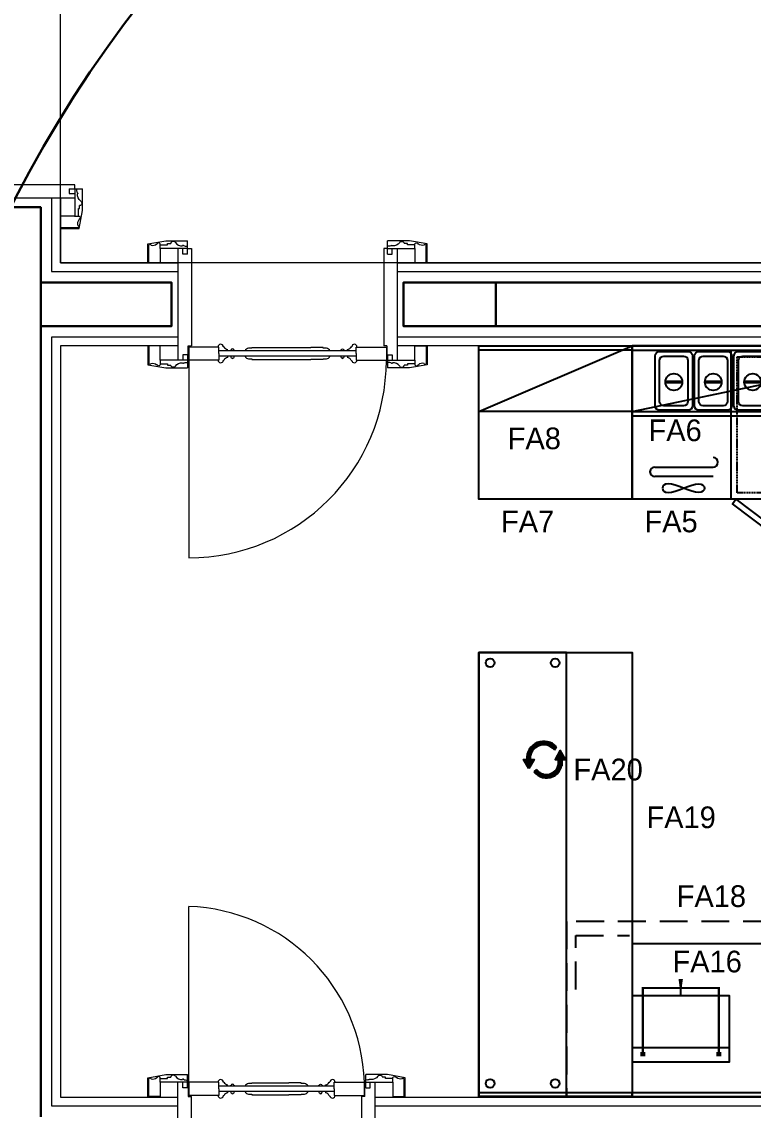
# Model space of a CAD drawing. Header units: millimetres. Extents: x 4346 to 24970, y -10214 to -5839.
# Drawn here: x 20193.9 to 20527.7, y -7308.8 to -6811.8 of the extents above; entities that cross this region are included whole.
import ezdxf

# ---------------------------------------------------------------- set-up
doc = ezdxf.new("R2010")
doc.units = ezdxf.units.MM
doc.linetypes.add('DASHED', pattern=[0.75, 0.5, -0.25])
doc.linetypes.add('HIDDENX2', pattern=[19.049999999999997, 12.7, -6.349999999999998])
doc.layers.add('a_mermer', color=143, linetype='Continuous', lineweight=0, transparency=0.2)
doc.layers.add('a_parke', color=35, linetype='Continuous', lineweight=0, transparency=0.2)
for name, color, linetype, lineweight in [('Duvar', 7, 'Continuous', 30), ('duvar mevcut', 55, 'Continuous', 30), ('kırılabilir duvar', 163, 'Continuous', 30), ('QAPI_UST_KESIM', 1, 'Continuous', 5), ('WL - ALÇIPAN KAPLAMA', 30, 'Continuous', 15)]:
    doc.layers.add(name, color=color, linetype=linetype, lineweight=lineweight)
doc.layers.add('MUTFAKEKİPMAN', color=1, linetype='Continuous')
doc.styles.add('TAKSİM', font='GOTHIC.TTF', dxfattribs={"height": 20})
pattern_1 = [(270, (22634.15403504307, -4527.782040769453), (-0.5588000000000001, 2.026498947045312e-16), [0.4064, -0.1524]), (180, (22634.15403504307, -4527.782040769453), (1.026498947045312e-16, 0.5588000000000001), [0.4064, -0.1524])]

# ---------------------------------------------------------------- blocks, each defined once
blk = doc.blocks.new('kapipervaz')
at = {"layer": 'QAPI_UST_KESIM'}
for p, q in [((76393.1638356929, 185959.695315808), (76395.20684700957, 185959.695315808)), ((76393.1638356929, 185959.695315808), (76393.1638356929, 185956.2743294842)), ((76395.20684700957, 185959.695315808), (76395.20684700957, 185957.153009029)), ((76405.5725772633, 185957.186470762), (76405.5725772633, 185963.6807021952)), ((76405.5725772633, 185963.6807021952), (76410.76383569294, 185963.6807021952)), ((76410.76383569294, 185963.6807021952), (76410.76383569294, 185955.6807021952)), ((76393.1638356929, 185957.153009029), (76405.5725772633, 185957.153009029)), ((76402.17270465502, 185954.9110869108), (76400.76651754006, 185954.9110869108)), ((76405.5725772633, 185955.4799328736), (76402.17270465502, 185955.4799328736)), ((76402.17270465502, 185955.4799328736), (76402.17270465502, 185954.9110869108)), ((76405.5725772633, 185957.186470762), (76405.5725772633, 185955.4799328736)), ((76405.5725772633, 185955.4799328736), (76405.5725772633, 185955.0919742851)), ((76407.00369297907, 185955.0524700655), (76407.19150859996, 185955.0524700655))]:
    blk.add_line(p, q, dxfattribs=at)
for centre, radius, start, end in [((76393.31254312303, 185956.2892656081), 0.1542497506080976, 164.5943422603598, 245.8606193306625), ((76393.65526630911, 185953.5681765914), 2.612043186259016, 60.47103065887906, 98.93762662538923), ((76395.16244571957, 185956.0066962178), 0.2752979324185109, 217.022193730535, 348.7051458961134), ((76395.72266867508, 185952.3472876665), 3.617153806992257, 35.94993502471974, 94.60262331255531), ((76399.62982940911, 185955.0699400055), 1.147734382486665, 211.4655184322765, 352.0443927810945), ((76406.29563616018, 185955.3439616222), 0.7657099884225294, 199.2135385886536, 337.6241029743033), ((76409.03012128099, 185953.0351291626), 2.729498288994884, 74.45502487417163, 132.346169137744), ((76410.26077239358, 185955.7956157214), 0.516021125181026, 194.6871218956037, 347.1328320216811)]:
    blk.add_arc(centre, radius, start, end, dxfattribs=at)
blk = doc.blocks.new('papuc1')
at = {"layer": 'QAPI_UST_KESIM'}
for p, q in [((76393.19325351737, 185928.5666026515), (76401.29325351739, 185930.0666026516)), ((76401.29325351737, 185930.0666026516), (76411.19325351738, 185930.0666026516)), ((76411.19325351738, 185925.7090189031), (76411.19325351738, 185930.0666026516)), ((76393.19325351737, 185920.013139361), (76393.19325351737, 185928.5666026515))]:
    blk.add_line(p, q, dxfattribs=at)
blk = doc.blocks.new('kk')
at = {"layer": 'QAPI_UST_KESIM'}
for p, q in [((-22.253465157748, 93.89999999848078), (28.85346515774654, 93.89999999849533)), ((-22.253465157748, 89.59999999847787), (-22.253465157748, 87.79999999847496)), ((-22.253465157748, 87.79999999847496), (22.25346515774436, 87.79999999847496)), ((22.25346515774436, 89.19999999846914), (22.25346515774436, 87.79999999847496)), ((22.80396512009611, 88.99999999847205), (28.85446508241512, 88.99999999847205)), ((22.80396512009611, 75.22081599781814), (22.80396512009611, 88.99999999847205)), ((28.80396512009247, 75.22081599781814), (28.80396512009247, 88.99999999841384)), ((25.81424456597233, 75.22081599781814), (22.80396512009611, 75.22081599781814)), ((24.52457225229955, 75.1868907703174), (24.52457225227772, 12.57918400059862)), ((25.71324464136706, 75.22081599781814), (28.80396512009247, 75.22081599781814)), ((27.00291695503984, 75.1868907703174), (27.00291695506166, 12.57918400059862)), ((22.63642277912368, 72.90159413214133), (22.63642277912368, 73.20934441020654)), ((24.52457225227045, 71.25580017219181), (23.94651334721493, 71.25580017220636)), ((27.00291695506894, 71.25580017219181), (27.58097586012445, 71.25580017220636)), ((28.89106642821571, 72.90159413214133), (28.89106642821571, 73.20934441020654)), ((23.33655509823075, 60.12272127433971), (23.024572252285, 60.12272127433971)), ((23.024572252285, 60.12272127433971), (23.02457225226317, 54.48444089165423)), ((28.19093410910864, 60.12272127433971), (28.50291695505439, 60.12272127433971)), ((28.50291695505439, 60.12272127433971), (28.50291695507622, 54.48444089165423)), ((23.02457225227772, 27.64335349647445), (23.02457225226317, 54.48444089165423)), ((28.50291695506166, 27.64335349647445), (28.50291695507622, 54.48444089165423)), ((23.33655509822347, 27.64335349647445), (23.02457225227772, 27.64335349647445)), ((28.19093410911591, 27.64335349647445), (28.50291695506166, 27.64335349647445)), ((24.52457225224862, 16.54419982623949), (23.9465133471931, 16.54419982622494)), ((27.00291695509077, 16.54419982623949), (27.58097586014628, 16.54419982622494)), ((22.63642277910185, 14.89840586628998), (22.63642277910185, 14.59065558822476)), ((22.80396512009611, 12.57918400061317), (22.80396512009611, -1.19999999999709)), ((25.81424456597233, 12.57918400059862), (22.80396512009611, 12.57918400061317)), ((25.71324464136706, 12.57918400059862), (28.80396512009247, 12.57918400061317)), ((28.80396512009247, 12.57918400061317), (28.80396512009247, -1.19999999999709)), ((28.89106642823754, 14.89840586628998), (28.89106642823754, 14.59065558822476)), ((-22.25346515774436, -1.80000000000291), (-22.25346515774436, 0)), ((-22.25346515774436, 0), (22.25346515774436, 0)), ((22.25346515774436, -1.399999999994179), (22.25346515774436, 0)), ((22.75346515777346, -1.19999999999709), (28.85446508241512, -1.19999999999709)), ((28.80396512009247, -1.19999999999709), (22.80396512009611, -1.19999999999709)), ((-22.25346515774436, -6.100000000005821), (28.85346515775018, -6.100000000020373))]:
    blk.add_line(p, q, dxfattribs=at)
for points in [[(22.25346515774436, 89.19999999846914), (28.82769502645169, 89.19999999846914), (28.82769502645169, 89.59999999840511)], [(28.8276950265099, -1.799999999973807), (28.82769502645169, -1.399999999994179), (22.25346515774436, -1.399999999994179)], [(28.85446508241512, -1.19999999999709), (119.0544650808843, -1.19999999999709)]]:
    blk.add_lwpolyline(points, dxfattribs=at)
for points in [[(24.550080752535, 68.25580017214816), (24.050080752535, 68.25580017214816), (24.050080752535, 68.50580017214816, -0.9999999999999998), (24.050080752535, 69.50580017214816), (24.050080752535, 69.75580017214816), (24.550080752535, 69.75580017214816)], [(26.97740845480439, 68.25580017214816), (27.47740845480439, 68.25580017214816), (27.47740845480439, 68.50580017214816, 0.9999999999999998), (27.47740845480439, 69.50580017214816), (27.47740845480439, 69.75580017214816), (26.97740845480439, 69.75580017214816)], [(24.52457225227772, 18.010274598666), (24.02457225227772, 18.010274598666), (24.02457225227772, 18.260274598666, -0.9999999999999998), (24.02457225227772, 19.260274598666), (24.02457225227772, 19.510274598666), (24.52457225227772, 19.510274598666)], [(27.00291695506166, 18.010274598666), (27.50291695506166, 18.010274598666), (27.50291695506166, 18.260274598666, 0.9999999999999998), (27.50291695506166, 19.260274598666), (27.50291695506166, 19.510274598666), (27.00291695506166, 19.510274598666)]]:
    blk.add_lwpolyline(points, format="xyb", dxfattribs=at)
for centre, radius, start, end in [((28.85446508241512, -1.19999999999709), 90.19999999846914, 0, 90), ((28.85446508241512, -1.19999999999709), 90.19999999846914, 0, 90), ((22.75367529676078, 74.40469098105677), 1.201083501398388, 89.51965408938736, 264.397732481353), ((28.77381391057861, 74.40469098105677), 1.201083501398388, 275.602267518647, 90.48034591061263), ((21.96444233900183, 71.02235357140307), 1.995771228625129, 6.717300561314346, 70.32392261854467), ((29.56304686833755, 71.02235357140307), 1.995771228625129, 109.6760773814553, 173.2826994386857), ((36.42167858044922, 60.70547032296599), 13.09809348717394, 175.8979364618912, 182.5499960143994), ((25.27323454308862, 61.49113848341221), 1.922057722509763, 113.3485819341733, 175.4856570282485), ((26.25425466425077, 61.49113848341221), 1.922057722509763, 4.51434297175147, 66.65141806582673), ((15.10581062689016, 60.70547032296599), 13.09809348717394, 357.4500039856006, 4.10206353810876), ((36.42167858044195, 27.06060444784816), 13.09809348717394, 177.4500039856006, 184.1020635381088), ((25.27323454308134, 26.27493628740194), 1.922057722509763, 184.5143429717515, 246.6514180658267), ((26.25425466425804, 26.27493628740194), 1.922057722509763, 293.3485819341733, 355.4856570282486), ((15.10581062689744, 27.06060444784816), 13.09809348717394, 355.8979364618912, 2.549996014399407), ((21.96444233898001, 16.77764642702823), 1.995771228625129, 289.6760773814553, 353.2826994386857), ((29.56304686835938, 16.77764642702823), 1.995771228625129, 186.7173005613143, 250.3239226185447), ((22.75367529673895, 13.39530901737453), 1.201083501398388, 95.60226751864703, 270.4803459106126), ((28.77381391060044, 13.39530901737453), 1.201083501398388, 269.5196540893874, 84.39773248135299)]:
    blk.add_arc(centre, radius, start, end, dxfattribs=at)
at = {"layer": 'QAPI_UST_KESIM', "extrusion": (0, 0, -1), "zscale": -1}
for name, p, rotation in [('papuc1', (-185904.3131412141, 76500.79325351586), 270), ('kapipervaz', (185979.380700335, -76303.56383569453), 90.00000000000001), ('kapipervaz', (-185985.9807040555, 76391.363835693), 270), ('papuc1', (185897.7131374937, -76412.99325351739), 90.00000000000001)]:
    blk.add_blockref(name, p, dxfattribs=dict(at, rotation=rotation))
at = {"layer": 'QAPI_UST_KESIM'}
for name, p, rotation in [('papuc1', (-185897.7131374937, 76500.79325351577), 270), ('kapipervaz', (185985.9807040555, -76303.56383569444), 90.00000000000001), ('papuc1', (185904.3131412141, -76412.99325351731), 90.00000000000001), ('kapipervaz', (-185979.380700335, 76391.36383569292), 270)]:
    blk.add_blockref(name, p, dxfattribs=dict(at, rotation=rotation))
blk = doc.blocks.new('k19')
at = {"layer": 'QAPI_UST_KESIM'}
for p, q in [((-83.89999999848078, -33.25346515767069), (-83.8999999984917, 37.85346515782567)), ((-78.99999999846841, 31.75346515784895), (-78.99999999846841, 37.85446508249424)), ((-78.99999999846841, 37.8039651201716), (-78.99999999846841, 31.8039651201716)), ((-65.22081599785815, 37.8039651201716), (-78.99999999846841, 37.8039651201716)), ((-65.2208159978727, 34.71324464144618), (-65.22081599785815, 37.8039651201716)), ((-12.61310922815392, 36.00291695511896), (-65.2208159978727, 36.00291695514079)), ((-65.2208159978727, 34.81424456604873), (-65.22081599785815, 31.80396512017523)), ((-62.90159413218134, 37.89106642831666), (-63.20934441024656, 37.89106642831666)), ((-61.25580017223183, 36.00291695516989), (-61.25580017224638, 36.58097586022541)), ((-50.15664650199687, 37.19093410919504), (-50.15664650199687, 37.50291695514079)), ((-50.15664650199687, 37.50291695514079), (-33.31555910681709, 37.50291695515534)), ((-27.67727872413161, 37.50291695513351), (-33.31555910681709, 37.50291695515534)), ((-27.67727872413161, 37.19093410918776), (-27.67727872413161, 37.50291695513351)), ((-16.54419982627951, 36.00291695514807), (-16.54419982626496, 36.58097586020358)), ((-14.89840586632999, 37.89106642829483), (-14.59065558826478, 37.89106642829483)), ((-12.57918400065319, 37.8039651201716), (1.19999999994252, 37.8039651201716)), ((-12.57918400065319, 34.71324464144618), (-12.57918400065319, 37.8039651201716)), ((-12.57918400065319, 34.81424456604873), (-12.57918400065319, 31.80396512017523)), ((1.200000000000728, 31.8039651201716), (1.200000000000728, 37.85446508249424)), ((6.100000000005821, -33.25346515767069), (6.100000000024011, 37.85346515782567)), ((-79.1999999984655, 31.25346515781985), (-77.79999999847132, 31.25346515781985)), ((-65.22081599785815, 31.80396512017523), (-78.99999999846841, 31.8039651201716)), ((-77.79999999847496, -33.25346515767069), (-77.79999999847132, 31.25346515781985)), ((-12.61310922815392, 33.52457225237595), (-65.2208159978727, 33.52457225235412)), ((-62.90159413218134, 31.63642277917825), (-63.20934441024656, 31.63642277917825)), ((-61.25580017223183, 33.52457225232502), (-61.25580017224638, 32.9465133472695)), ((-50.15664650199687, 32.33655509829987), (-50.15664650199687, 32.02457225235412)), ((-50.15664650199687, 32.02457225235412), (-33.31555910681709, 32.02457225233957)), ((-27.67727872413161, 32.02457225236139), (-33.31555910681709, 32.02457225233957)), ((-27.67727872413161, 32.33655509830714), (-27.67727872413161, 32.02457225236139)), ((-16.54419982627951, 33.52457225234684), (-16.54419982626496, 32.94651334729133)), ((-14.89840586632999, 31.63642277920007), (-14.59065558826478, 31.63642277920007)), ((-12.57918400065319, 31.80396512017523), (1.200000000000728, 31.8039651201716)), ((0, -33.25346515767069), (3.637978807091713e-12, 31.25346515781985)), ((1.399999999997817, 31.25346515781985), (3.637978807091713e-12, 31.25346515781985)), ((-79.59999999847787, -33.25346515767069), (-77.79999999847496, -33.25346515767069)), ((1.80000000000291, -33.25346515767069), (0, -33.25346515767069))]:
    blk.add_line(p, q, dxfattribs=at)
for points in [[(-78.99999999846841, 37.85446508249424), (-78.99999999846841, 118.0544650809634)], [(-79.59999999844513, 37.82769502658903), (-79.1999999984655, 37.82769502653082), (-79.1999999984655, 31.25346515781985)], [(1.399999999997817, 31.25346515781985), (1.399999999997817, 37.82769502653082), (1.799999999933789, 37.82769502653082)]]:
    blk.add_lwpolyline(points, dxfattribs=at)
for points in [[(-59.78972539980532, 36.00291695514079), (-59.78972539980532, 36.50291695514079), (-59.53972539980532, 36.50291695514079, -0.9999999999999998), (-58.53972539980532, 36.50291695514079), (-58.28972539980532, 36.50291695514079), (-58.28972539980532, 36.00291695514079)], [(-19.54419982632317, 35.97740845488352), (-19.54419982632317, 36.47740845488352), (-19.29419982632317, 36.47740845488352, -0.9999999999999998), (-18.29419982632317, 36.47740845488352), (-18.04419982632317, 36.47740845488352), (-18.04419982632317, 35.97740845488352)], [(-59.78972539980532, 33.52457225235412), (-59.78972539980532, 33.02457225235412), (-59.53972539980532, 33.02457225235412, 0.9999999999999998), (-58.53972539980532, 33.02457225235412), (-58.28972539980532, 33.02457225235412), (-58.28972539980532, 33.52457225235412)], [(-19.54419982632317, 33.55008075261139), (-19.54419982632317, 33.05008075261139), (-19.29419982632317, 33.05008075261139, 0.9999999999999998), (-18.29419982632317, 33.05008075261139), (-18.04419982632317, 33.05008075261139), (-18.04419982632317, 33.55008075261139)]]:
    blk.add_lwpolyline(points, format="xyb", dxfattribs=at)
for centre, radius, start, end in [((-81.82645497076373, 35.02801011020301), 83.07455129414042, 1.949757155424964, 88.05024284450818), ((-64.40469098109679, 37.77381391067956), 1.201083501398388, 5.60226751866977, 180.4803459106134), ((-61.02235357144309, 38.56304686843851), 1.995771228625129, 199.6760773814829, 263.2826994387092), ((-51.52506371106938, 35.25425466433717), 1.922057722509763, 94.51434297176311, 156.6514180660209), ((-50.73939555062316, 24.10581062697656), 13.09809348717394, 87.45000398561116, 94.10206353810783), ((-27.09452967550533, 24.10581062696929), 13.09809348717394, 85.89793646189217, 92.54999601438882), ((-26.30886151505911, 35.25425466432989), 1.922057722509763, 23.34858193397906, 85.48565702823691), ((-16.77764642706825, 38.56304686841668), 1.995771228625129, 276.7173005612908, 340.323922618517), ((-13.39530901741455, 37.77381391065774), 1.201083501398388, 359.5196540893866, 174.3977324813303), ((-64.40469098109679, 31.75367529681535), 1.201083501398388, 179.5196540893866, 354.3977324813302), ((-61.02235357144309, 30.9644423390564), 1.995771228625129, 96.71730056129074, 160.3239226185171), ((-51.52506371106938, 34.27323454315774), 1.922057722509763, 203.348581933979, 265.4856570282369), ((-50.73939555062316, 45.42167858051835), 13.09809348717394, 265.8979364618922, 272.5499960143888), ((-27.09452967550533, 45.42167858052562), 13.09809348717394, 267.4500039856112, 274.1020635381078), ((-26.30886151505911, 34.27323454316502), 1.922057722509763, 274.5143429717631, 336.6514180660209), ((-16.77764642706825, 30.96444233907823), 1.995771228625129, 19.67607738148295, 83.28269943870924), ((-13.39530901741455, 31.75367529683717), 1.201083501398388, 185.6022675186697, 0.4803459106134681)]:
    blk.add_arc(centre, radius, start, end, dxfattribs=at)
at = {"layer": 'QAPI_UST_KESIM', "extrusion": (0, 0, -1), "xscale": -1, "zscale": -1}
for name, p in [('papuc1', (76490.79325351585, -185888.7131374936)), ('kapipervaz', (76391.36383569299, -185990.3807003349))]:
    blk.add_blockref(name, p, dxfattribs=at)
at = {"layer": 'QAPI_UST_KESIM', "extrusion": (0, 0, -1), "xscale": -1, "zscale": -1, "rotation": 180}
for name, p in [('kapipervaz', (-76313.56383569451, 185994.9807040556)), ('papuc1', (-76412.99325351737, 185893.3131412142))]:
    blk.add_blockref(name, p, dxfattribs=at)
at = {"layer": 'QAPI_UST_KESIM', "xscale": -1, "rotation": 180}
for name, p in [('kapipervaz', (-76391.36383569293, 185994.9807040556)), ('papuc1', (-76490.7932535158, 185893.3131412142))]:
    blk.add_blockref(name, p, dxfattribs=at)
at = {"layer": 'QAPI_UST_KESIM', "xscale": -1}
for name, p in [('papuc1', (76412.99325351731, -185888.7131374936)), ('kapipervaz', (76313.56383569445, -185990.3807003349))]:
    blk.add_blockref(name, p, dxfattribs=at)
blk = doc.blocks.new('A$C01E77913')
at = {"layer": 'MUTFAKEKİPMAN'}
for points in [[(1.999996831329099, 26.79714285829232), (14.9999968313291, 26.79714285829414, -0.4142135623731128), (16.9999968313291, 24.79714285829414), (16.9999968313291, 2.000004429532964, -0.4142135623730951), (14.9999968313291, 4.4295329644e-06), (1.999996831329099, 4.4295347834e-06, -0.4142135623730774), (-3.1686709008e-06, 2.000004429534782), (-3.1686709008e-06, 24.79714285829232, -0.4142135623730951)], [(3.999996831329098, 24.79714285829141), (12.99999683132819, 24.79714285829232, -0.4142135623731679), (14.9999968313291, 22.79714285829232), (14.99999683132819, 4.000004429532962, -0.4142135623731364), (12.99999683132819, 2.000004429532964), (3.999996831329098, 2.000004429533873, -0.4142135623730466), (1.999996831329099, 4.000004429533873), (1.999996831329099, 22.79714285829141, -0.4142135623730542)]]:
    blk.add_lwpolyline(points, format="xyb", close=True, dxfattribs=at)
blk.add_lwpolyline([(4.713619910745819, 14.26656825662758), (12.2114784227283, 14.26656825662758), (12.2114784227283, 13.5171988007387), (4.713619910745819, 13.5171988007387)], close=True, dxfattribs=at)
blk.add_circle((8.462549166737062, 13.86656825662794), 3.823091046240757, dxfattribs=at)
blk = doc.blocks.new('A$C7F572209')
at = {"layer": 'MUTFAKEKİPMAN'}
for p, q in [((1.999999442370608, -1.11638473754283e-06), (1.999999442370608, 142.9999988836153)), ((55.31833118430222, 10.33133408788308), (55.31833118430222, 37.00313250722866)), ((59.66413517576439, 37.00313250722866), (59.66413517576439, 10.33133408788308)), ((62.97025966061483, 30.38356172730528), (63.1422893939307, 31.5273708227669)), ((63.1422893939307, 28.92656680808614), (62.97025966061483, 30.38356172730528)), ((63.1422893939307, 31.5273708227669), (63.5958223272246, 32.34437731952312)), ((63.5958223272246, 32.34437731952312), (64.23702406050143, 32.83458121758122)), ((64.23702406050143, 32.83458121758122), (64.97206019376608, 32.99798251693028)), ((64.97206019376608, 32.99798251693028), (65.70709632703074, 32.83458121758122)), ((65.70709632703074, 32.83458121758122), (66.3482980603003, 32.34437731952676)), ((66.3482980603003, 32.34437731952676), (66.8018309935942, 31.5273708227669)), ((66.8018309935942, 31.5273708227669), (66.97386072691006, 30.38356172730528)), ((66.97386072691006, 30.38356172730528), (66.8018309935942, 28.92656680808614)), ((63.5958223272246, 27.22446993983795), (63.1422893939307, 28.92656680808614)), ((64.23702406049415, 25.35897177223706), (63.5958223272246, 27.22446993983795)), ((64.97206019375881, 23.41177295496345), (64.23702406049415, 25.35897177223706)), ((65.70709632702346, 25.35897177223706), (64.97206019375881, 23.41177295496345)), ((66.3482980603003, 27.22446993983795), (65.70709632702346, 25.35897177223706)), ((66.8018309935942, 28.92656680808614), (66.3482980603003, 27.22446993983795)), ((64.23702406049415, 21.46457413768985), (63.5958223272246, 19.59907597008896)), ((64.97206019375881, 23.41177295496345), (64.23702406049415, 21.46457413768985)), ((65.70709632702346, 21.46457413768985), (64.97206019375881, 23.41177295496345)), ((66.3482980603003, 19.59907597008896), (65.70709632702346, 21.46457413768985)), ((63.1422893939307, 17.89697910184441), (62.97025966061483, 16.43998418262163)), ((62.97025966061483, 16.43998418262163), (63.1422893939307, 15.29617508716001)), ((63.5958223272246, 19.59907597008896), (63.1422893939307, 17.89697910184441)), ((63.1422893939307, 15.29617508716001), (63.5958223272246, 14.47916859040379)), ((66.8018309935942, 17.89697910184077), (66.3482980603003, 19.59907597008896)), ((66.3482980603003, 14.47916859040379), (66.8018309935942, 15.29617508716001)), ((66.97386072691006, 16.43998418262163), (66.8018309935942, 17.89697910184077)), ((66.8018309935942, 15.29617508716001), (66.97386072691006, 16.43998418262163)), ((63.5958223272246, 14.47916859040379), (64.23702406050143, 13.98896469234569)), ((64.23702406050143, 13.98896469234569), (64.97206019376608, 13.82556339299663)), ((64.97206019376608, 13.82556339299663), (65.70709632703074, 13.98896469234569)), ((65.70709632703074, 13.98896469234569), (66.3482980603003, 14.47916859040379))]:
    blk.add_line(p, q, dxfattribs=at)
for points in [[(69.99999944237061, -1.11638473754283e-06), (-5.576293915510178e-07, -1.11638473754283e-06), (-5.576293915510178e-07, 142.9999988836153), (69.99999944237061, 142.9999988836153)], [(31.99999944237061, 142.9999988836153), (31.99999944237061, -1.11638473754283e-06), (-5.576293915510178e-07, -1.11638473754283e-06), (-5.576293915510178e-07, 142.9999988836153)], [(97.81555594077508, 107.7952399116894), (72.04662826028652, 141.9057202102395), (69.99999944237061, 140.359584549411), (95.76892712285917, 106.2491042508609)], [(97.81555594077508, 79.96332899364461), (72.04662826028652, 45.85284869509451), (69.99999944237061, 47.39898435592295), (95.76892712285917, 81.50946465447305)]]:
    blk.add_lwpolyline(points, close=True, dxfattribs=at)
at = {"layer": 'MUTFAKEKİPMAN', "linetype": 'DASHED'}
blk.add_lwpolyline([(4.999999442370608, 47.99999888361526), (4.999999442370608, 139.9999988836153), (66.99999944237061, 139.9999988836153), (66.99999944237061, 47.99999888361526)], close=True, dxfattribs=at)
at = {"layer": 'MUTFAKEKİPMAN', "const_width": 0.4275}
for points in [[(96.12000536353298, 110.0396501284104), (97.43883746721986, 111.0359682337312), (93.18188078399544, 116.670926695153), (92.09188381033164, 118.1137620648169)], [(96.12000536353298, 77.7189187769236), (97.43883746721986, 76.72260067160278), (93.18188078399544, 71.087642210181), (92.09188381033164, 69.64480684051705)]]:
    blk.add_lwpolyline(points, dxfattribs=at)
at = {"layer": 'MUTFAKEKİPMAN'}
blk.add_lwpolyline([(1.999999442370608, 44.99999888361526), (69.99999944237061, 44.99999888361526)], dxfattribs=at)
for centre, radius, start, end in [((69.99999944237061, 140.359584549411), 42.74999999999999, 270, 310.50921266378), ((69.99999944237061, 47.39898435592295), 42.74999999999999, 49.49078733621995, 90), ((53.14542918857478, 37.00313250722866), 2.172901995727443, 0, 180), ((57.49123318002967, 10.33133408788308), 2.172901995734719, 180, 0)]:
    blk.add_arc(centre, radius, start, end, dxfattribs=at)
at = {"layer": 'MUTFAKEKİPMAN', "rotation": 270}
for p in [(2.601425798457058, 135.493830152036), (2.601425798457058, 117.493830152036), (2.601425798457058, 99.49383015203603), (2.601425798457058, 81.49383015203603), (2.601425798457058, 63.49383015203603), (2.601425798457058, 45.49383015203603), (2.601425798457058, 27.49383015203603)]:
    blk.add_blockref('A$C01E77913', p, dxfattribs=at)
blk = doc.blocks.new('A$C67BA2794')
at = {"layer": 'MUTFAKEKİPMAN'}
blk.add_lwpolyline([(-1.03204074549e-05, 7.572706249924523), (43.99998967959255, 7.572706249924523), (43.99998967959255, 38.02505349081912), (-1.03204074549e-05, 38.02505349081912)], close=True, dxfattribs=at)
for points, const_width in [([(3.464693210356927, 34.3522346364589), (5.801305286238858, 34.3522346364589)], 2), ([(40.53528614882815, 34.3522346364589), (38.19867407294623, 34.3522346364589)], 2), ([(4.632993825036463, 34.0337250146804), (4.632993825036463, 4.113015922710473), (21.99998967959254, 4.113015922710473)], 1), ([(39.36698553414863, 34.0337250146804), (39.36698553414863, 4.113015922710473), (21.99998967959254, 4.113015922710473)], 1)]:
    blk.add_lwpolyline(points, dxfattribs=dict(at, const_width=const_width))
blk.add_lwpolyline([(43.99998967959255, 31.48167029671822), (-1.03204074549e-05, 31.48167029671822)], dxfattribs=at)
blk.add_lwpolyline([(21.94431409783192, 7.479618648325412, 1, 1, 0), (21.94431409783192, 3.715982127674577, 1, 2, 0), (21.94431409783192, 2.1835403459e-06, 2, 2, 0)], format="xyseb", dxfattribs=at)

msp = doc.modelspace()

# ---------------------------------------------------------------- hatches: boundary and pattern name
at = {"layer": 'Duvar'}
h = msp.add_hatch(color=256, dxfattribs=at)
h.dxf.hatch_style = 1
h.paths.add_polyline_path([(19061.44309807078, -10136.76829734504), (24892.43707807079, -10136.76829734504), (24892.43707807079, -6058.853834345038), (19061.44309807078, -6058.853834345038)], flags=16)
h.paths.add_polyline_path([(18983.87749807078, -10214.33389734504), (24970.00267807079, -10214.33389734504), (24970.00267807079, -5981.288234345038), (18983.87749807078, -5981.288234345038)])
at = {"layer": 'Duvar', "true_color": 0x636466}
h = msp.add_hatch(color=251, dxfattribs=at)
h.dxf.hatch_style = 1
h.paths.add_polyline_path([(19113.15349807078, -10085.05789734504), (24840.72667807079, -10085.05789734504), (24840.72667807079, -6110.564234345038), (19113.15349807078, -6110.564234345038)], flags=16)
h.paths.add_polyline_path([(19061.44309807078, -10136.76829734504), (24892.43707807079, -10136.76829734504), (24892.43707807079, -6058.853834345038), (19061.44309807078, -6058.853834345038)])
at = {"layer": 'Duvar'}
h = msp.add_hatch(color=256, dxfattribs=at)
h.dxf.hatch_style = 1
h.paths.add_polyline_path([(19143.31789807078, -10054.89349734504), (24810.56227807079, -10054.89349734504), (24810.56227807079, -6140.728634345041), (19143.31789807078, -6140.728634345041)], flags=16)
h.paths.add_polyline_path([(19113.15349807078, -10085.05789734504), (24840.72667807079, -10085.05789734504), (24840.72667807079, -6110.564234345038), (19113.15349807078, -6110.564234345038)])
at = {"layer": 'MUTFAKEKİPMAN'}
h = msp.add_hatch(dxfattribs=at)
h.set_pattern_fill('ANGLE', color=256, scale=0.08, angle=-90.00000000000001, style=0)
h.set_pattern_definition(pattern_1)
edge = h.paths.add_edge_path()
edge.add_line((20425.94938859361, -7148.591119321743), (20424.34938859361, -7148.591119321743))
edge.add_ellipse((20432.14192765902, -7148.12809227574), major_axis=(5.519875865050897, -5.519875865050898), ratio=0.9999999999998866, start_angle=87.01296561517859, end_angle=228.4004756552081, ccw=False)
edge.add_line((20437.94194453687, -7142.903356555365), (20436.97971725983, -7144.259027051855))
edge.add_ellipse((20432.13388477851, -7148.12931904586), major_axis=(4.385273797372311, -4.385273797372312), ratio=0.9999999999997801, start_angle=83.61382491628162, end_angle=229.2703873723542)
h.paths.add_polyline_path([(20427.67792638776, -7148.591119321743), (20425.26571235506, -7152.769196585108), (20422.85349832237, -7148.591119321743)])
h = msp.add_hatch(dxfattribs=at)
h.set_pattern_fill('ANGLE', color=256, scale=0.08, angle=-90.00000000000001, style=0)
h.set_pattern_definition(pattern_1)
edge = h.paths.add_edge_path()
edge.add_ellipse((20433.35268037082, -7149.89760446945), major_axis=(3.926280879098404, -3.926280879098405), ratio=0.999999999999866, start_angle=260.879958972043, end_angle=418.6088662258045)
edge.add_line((20438.74938859361, -7148.591119321743), (20440.34938859361, -7148.591119321743))
edge.add_ellipse((20433.34338107318, -7149.923471749491), major_axis=(5.042782186855693, 5.042782186855691), ratio=0.9999999999999281, start_angle=171.7161694729124, end_angle=325.76752538108127, ccw=False)
edge.add_line((20427.62666418239, -7154.187091380598), (20428.85370484965, -7153.151921962119))
h.paths.add_polyline_path([(20439.66571235506, -7144.413042058379), (20442.07792638776, -7148.591119321743), (20437.25349832237, -7148.591119321743)])

# ---------------------------------------------------------------- linework, layer by layer
at = {"layer": 'a_mermer'}
msp.add_lwpolyline([(20211.50294392299, -6791.783364617291), (20211.50294392299, -6791.783364617291), (20211.50294392299, -6763.783364617291), (21447.50294392299, -6763.783364617291), (21447.50294392299, -6677.783364617291), (21483.00294392299, -6677.783364617291), (21483.00294392299, -6619.783364617291), (21447.50294392299, -6619.783364617291), (21447.50294392299, -6465.783364617291), (21645.50294392299, -6465.783364617291), (21645.50294392299, -6619.783364617291), (21610.00294392299, -6619.783364617291), (21610.00294392299, -6677.783364617291), (21645.50294392299, -6677.783364617291), (21645.50294392299, -6763.783364617291), (21961.50294392299, -6763.783364617291), (21961.50294392299, -6921.783364617291), (21952.50294392299, -6921.783364617291), (21952.50294392299, -6991.783364617291), (21100.50294392299, -6991.783364617291), (21100.50294392299, -6921.783364617291), (20211.50294392299, -6921.783364617291), (20211.50294392299, -6791.783364617291)], dxfattribs=at)
at = {"layer": 'Duvar'}
msp.add_lwpolyline([(20410.15838332321, -6930.783364617292), (20368.15838332321, -6930.783364617303), (20368.15838332322, -6950.783364617292), (20410.15838332321, -6950.783364617292)], dxfattribs=at)
msp.add_circle((20683.08268248977, -7143.740961266652), 552.503874373961, dxfattribs=at)
at = {"layer": 'duvar mevcut', "lineweight": 30}
for points in [[(20202.50294392299, -7311.783364617292), (20202.50294392299, -6896.459114369223), (20162.50294392299, -6896.459114369223), (20162.50294392299, -9410.783364617291)], [(20162.50294392299, -6896.459114369223), (20202.50294392299, -6896.459114369223)], [(20202.50294392299, -6896.459114369223), (20202.50294392299, -6930.783364617292)]]:
    msp.add_lwpolyline(points, dxfattribs=at)
at = {"layer": 'kırılabilir duvar', "lineweight": 30}
msp.add_lwpolyline([(20202.50294392299, -6930.783364617292), (20262.15838332321, -6930.783364617292), (20262.15838332321, -6950.783364617292), (20202.50294392299, -6950.783364617292)], close=True, dxfattribs=at)
msp.add_lwpolyline([(21091.50294392299, -7270.783364617292), (21091.50294392299, -6930.783364617292), (20410.15838332321, -6930.783364617292), (20410.15838332321, -6950.783364617292), (21070.50294392299, -6950.783364617292), (21070.50294392299, -7270.783364617292)], dxfattribs=at)
at = {"layer": 'MUTFAKEKİPMAN'}
for p, q in [((20402.44132032096, -6989.78336461729), (20472.44132004943, -6959.783364617292)), ((20472.44132004943, -6989.78336461729), (20615.44132004943, -6959.783364617292)), ((20439.66484680699, -7099.783364617291), (20402.44132032096, -7099.783364617291)), ((20436.97971725983, -7144.259027051856), (20437.94194453687, -7142.903356555369)), ((20428.85370484965, -7153.151921962119), (20427.6266641824, -7154.187091380598))]:
    msp.add_line(p, q, dxfattribs=at)
for points in [[(20472.44132004943, -7029.783364617291), (20402.44132032096, -7029.783364617291), (20402.44132032096, -6959.783364617292), (20472.44132004943, -6959.783364617292)], [(20472.44132004943, -6961.783364617291), (20402.44132032096, -6961.783364617291), (20402.44132032096, -6959.783364617292), (20472.44132004943, -6959.783364617292)], [(20402.44132032096, -6959.783364617292), (20472.44132004943, -6959.783364617292), (20472.44132004943, -6989.78336461729), (20402.44132032096, -6989.78336461729)], [(20615.44132004943, -6959.783364617292), (20472.44132004943, -6959.78336461729), (20472.44132004943, -6989.78336461729), (20615.44132004943, -6989.783364617292)], [(20402.44132032096, -7099.783364617291), (20472.44132004943, -7099.783364617291), (20472.44132004943, -7302.567252707876), (20402.44132032096, -7302.567252707876)], [(20402.44132032096, -7302.567252707876), (20442.44132032096, -7302.567252707876), (20442.44132032096, -7099.783364617291), (20402.44132032096, -7099.783364617291)], [(20439.66571235506, -7144.413042058379), (20437.25349832237, -7148.591119321743), (20442.07792638776, -7148.591119321743)], [(20425.26571235506, -7152.769196585108), (20422.85349832237, -7148.591119321743), (20427.67792638776, -7148.591119321743)], [(20591.56456779654, -7232.76626369478), (20472.44132004943, -7232.76626369478), (20472.44132004943, -7302.567252707876), (20591.56456779654, -7302.567252707876)], [(20472.44132004878, -7300.76626369478), (20402.44132032096, -7300.76626369478), (20402.44132032096, -7302.567252707876), (20472.44132004878, -7302.567252707876)], [(20591.56456779654, -7300.76626369478), (20472.44132004878, -7300.76626369478), (20472.44132004878, -7302.567252707876), (20591.56456779654, -7302.567252707876)]]:
    msp.add_lwpolyline(points, close=True, dxfattribs=at)
at = {"layer": 'MUTFAKEKİPMAN', "linetype": 'HIDDENX2'}
msp.add_lwpolyline([(20821.56456779654, -7302.783364617292), (20821.56456779654, -7222.783364617292), (20442.44132004943, -7222.567252707876), (20442.44132004943, -7302.567252707876)], close=True, dxfattribs=at)
msp.add_lwpolyline([(20446.73696927351, -7253.613763532788), (20446.73696927351, -7229.033364617285), (20471.31736818901, -7229.033364617285)], dxfattribs=at)
at = {"layer": 'MUTFAKEKİPMAN'}
for centre in [(20407.58185412999, -7104.535653174673), (20437.30078651193, -7104.535653174673), (20407.58185412999, -7296.509615266511), (20437.30078651193, -7296.509615266511)]:
    msp.add_circle(centre, 1.972979871206917, dxfattribs=at)
for centre, radius, start, end in [((20432.14192765902, -7148.12809227574), 7.806283310970452, 42.01296561531667, 183.4004756551469), ((20432.13388477851, -7148.12931904586), 6.201713678962622, 38.6138249162746, 184.2703873722855), ((20433.34338107318, -7149.923471749491), 7.131570960744617, 216.7161694728174, 10.76752538104891), ((20433.35268037082, -7149.89760446945), 5.552599668906809, 215.8799589721375, 13.60886622587148)]:
    msp.add_arc(centre, radius, start, end, dxfattribs=at)
at = {"layer": 'QAPI_UST_KESIM'}
for p, q in [((20218.05641094093, -6886.276603234975), (20153.54948062557, -6886.276603234975)), ((20218.05641094093, -6888.076603234978), (20218.05641094093, -6886.276603234975)), ((20218.05641094093, -6892.376603234981), (20146.94948062556, -6892.376603234996))]:
    msp.add_line(p, q, dxfattribs=at)
at = {"layer": 'WL - ALÇIPAN KAPLAMA'}
for points in [[(20207.50294392299, -6892.376603234983), (20207.50294392299, -6925.783364617292), (20207.50294392299, -6925.783364617292), (20207.50294392299, -6925.783364617292)], [(20211.50294392299, -6892.376603234982), (20211.50294392299, -6921.783364617292), (20211.50294392299, -6921.783364617292), (20211.50294392299, -6921.783364617292)], [(20211.50294392299, -6921.783364617291), (20265.15838332322, -6921.783364617292)], [(20365.15838332171, -6921.783364617305), (20410.15838332321, -6921.783364617292), (21100.50294392299, -6921.783364617292), (21100.50294392299, -6991.783364617292), (21161.50294392299, -6991.783364617292), (21161.50294392299, -7029.783364617292), (21100.50294392299, -7029.783364617292), (21100.50294392299, -7261.783364617292), (21322.50294392299, -7261.783364617292), (21322.50294392299, -7029.783364617292), (21261.50294392299, -7029.783364617292), (21261.50294392299, -6991.783364617292), (21764.4827847812, -6991.783364617292)], [(20207.50294392299, -6925.783364617292), (20265.15838332322, -6925.783364617292)], [(20365.15838332171, -6925.783364617305), (20410.15838332321, -6925.783364617292), (21096.50294392299, -6925.783364617292), (21096.50294392299, -6995.783364617292), (21157.50294392299, -6995.783364617292), (21157.50294392299, -7025.783364617292), (21096.50294392299, -7025.783364617292), (21096.50294392299, -7265.783364617292), (21326.50294392299, -7265.783364617292), (21326.50294392299, -7025.783364617292), (21265.50294392299, -7025.783364617292), (21265.50294392299, -6995.783364617292), (21764.4827847812, -6995.783364617292)], [(20265.15838332321, -6955.783364617292), (20207.50294392299, -6955.783364617292), (20207.50294392299, -7306.783364617292), (20265.15838332321, -7306.783364617292)], [(20998.84750452276, -7306.783364617292), (21046.50294392299, -7306.783364617292), (21046.50294392299, -7265.783364617292), (21065.50294392299, -7265.783364617292), (21065.50294392299, -6955.783364617292), (20410.15838332321, -6955.783364617292), (20365.15838332172, -6955.783364617294)], [(20265.15838332321, -6959.783364617292), (20211.50294392299, -6959.783364617292), (20211.50294392299, -7302.783364617292), (20265.15838332321, -7302.783364617292)], [(20998.84750452276, -7302.783364617292), (21042.50294392299, -7302.783364617292), (21042.50294392299, -7261.783364617292), (21061.50294392299, -7261.783364617292), (21061.50294392299, -6959.783364617292), (20410.15838332321, -6959.783364617292), (20365.15838332172, -6959.783364617294)], [(20355.15838332173, -7302.783364617292), (20562.50294392299, -7302.783364617292), (20662.50294392299, -7302.783364617292), (20908.84750452425, -7302.783364617292)], [(20355.15838332172, -7306.783364617292), (20562.50294392299, -7306.783364617292), (20662.50294392299, -7306.783364617292), (20908.84750452425, -7306.783364617292)]]:
    msp.add_lwpolyline(points, dxfattribs=at)

# ---------------------------------------------------------------- block references
at = {"layer": 'a_parke', "rotation": 270}
msp.add_blockref('kk', (20271.25838332323, -6937.483364617289), dxfattribs=at)
at = {"layer": 'a_parke'}
msp.add_blockref('k19', (20349.0583833217, -7333.792021212559), dxfattribs=at)
at = {"layer": 'MUTFAKEKİPMAN', "rotation": 270}
msp.add_blockref('A$C7F572209', (20472.44132116582, -6959.783365174921), dxfattribs=at)
at = {"layer": 'MUTFAKEKİPMAN', "xscale": -1, "rotation": 180}
msp.add_blockref('A$C67BA2794', (20472.67649290153, -7248.835868010688), dxfattribs=at)
at = {"layer": 'QAPI_UST_KESIM', "extrusion": (0, 0, -1), "zscale": -1}
for name, p, rotation in [('kapipervaz', (-206175.1836461182, 69505.08723245792), 270.0000000000001), ('papuc1', (165708.510195431, -83299.26985675226), 90.00000000000001)]:
    msp.add_blockref(name, p, dxfattribs=dict(at, rotation=rotation))

# ---------------------------------------------------------------- texts
at = {"style": 'TAKSİM'}
for s, p in [('FA6', (20479.93330832537, -7003.261960334043)), ('FA8', (20415.6542624318, -7006.932409301284)), ('FA7', (20412.59337925621, -7044.860417193631)), ('FA5', (20478.09677842001, -7044.860417193631)), ('FA20', (20445.66219961399, -7158.147051680524)), ('FA19', (20478.99934333585, -7179.972945936148)), ('FA18', (20492.79405964604, -7215.966568584525)), ('FA16', (20490.87810602492, -7245.833595127071))]:
    msp.add_text(s, height=9.9, dxfattribs=at).set_placement(p)

doc.saveas('drawing.dxf')
